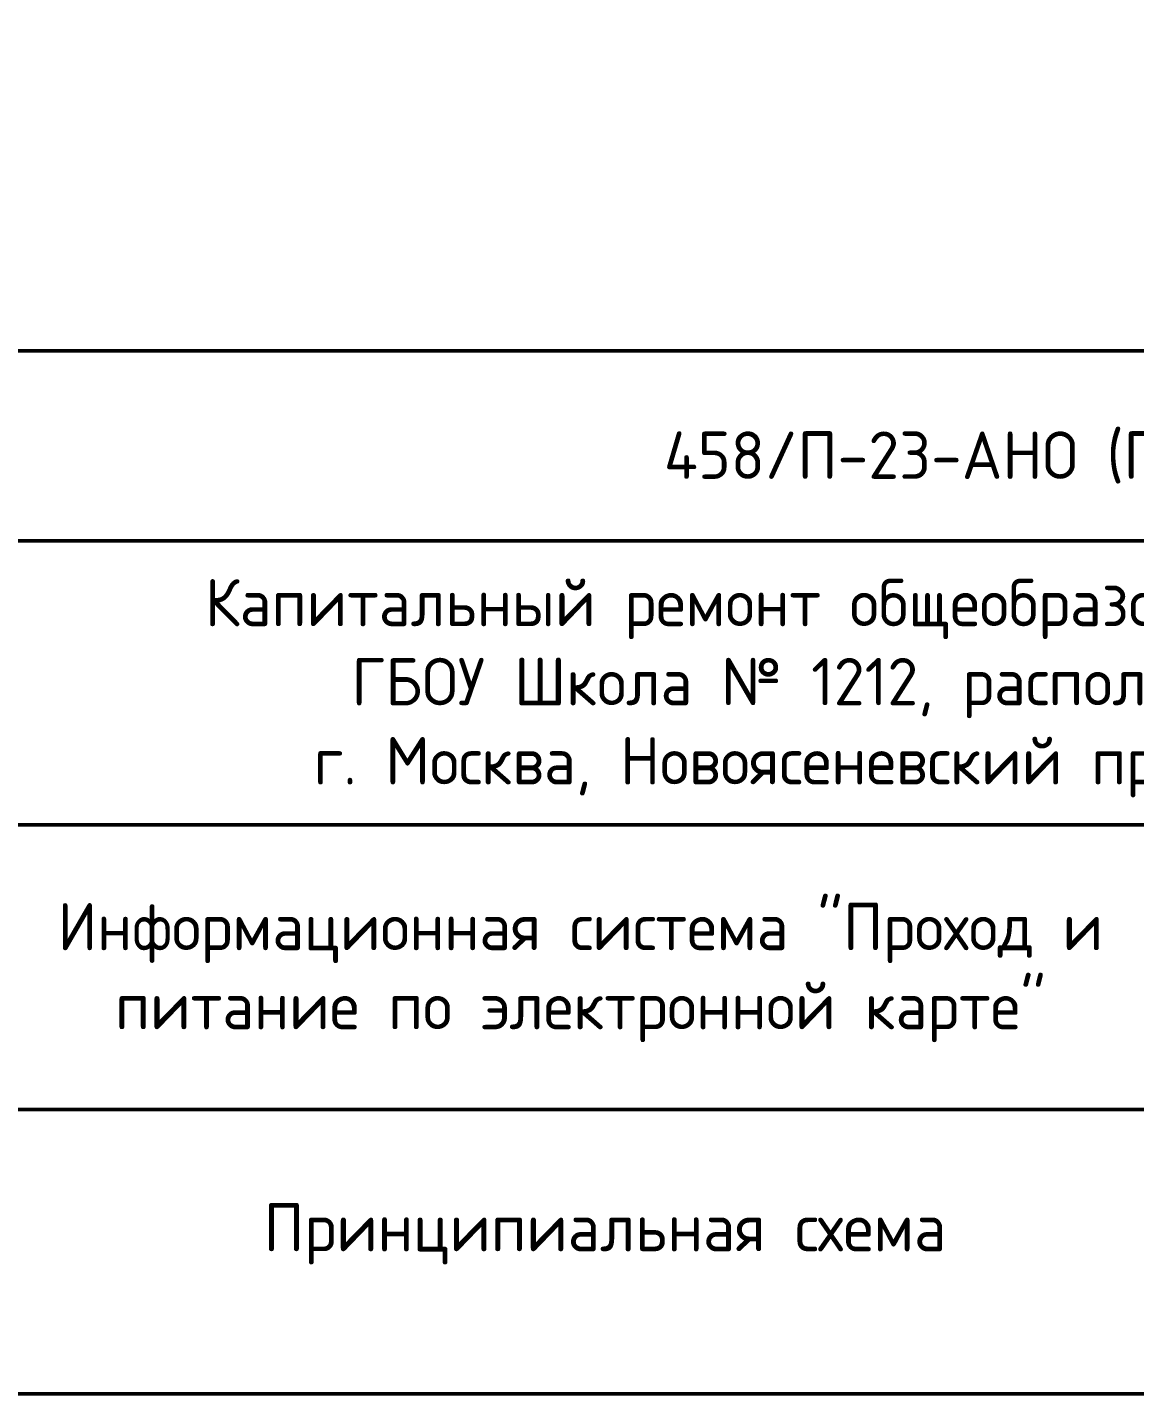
# Model space of a CAD drawing. Header units: millimetres. Extents: x -695119 to 412940, y -249585 to 622758.
# Drawn here: x 18.594 to 20.893, y 0.195 to 3.032 of the extents above; entities that cross this region are included whole.
import ezdxf

# ---------------------------------------------------------------- set-up
doc = ezdxf.new("R2010")
doc.units = ezdxf.units.MM
for name, color, linetype in [('PDF _050_основной', 7, 'Continuous'), ('PDF _СОТС', 7, 'Continuous'), ('PDF _Текст', 7, 'Continuous')]:
    doc.layers.add(name, color=color, linetype=linetype)
doc.styles.add('PDF ISOCPEUR Italic', font='')
doc.styles.get('PDF ISOCPEUR Italic').set_extended_font_data('GOST type B')

msp = doc.modelspace()

# ---------------------------------------------------------------- linework, layer by layer
at = {"layer": 'PDF _050_основной', "lineweight": 50}
msp.add_lwpolyline([(0.7917, 0.195), (23.1919, 0.195), (23.1919, 16.3355), (0.7917, 16.3355)], close=True, dxfattribs=at)
for points in [[(23.1919, 2.3602), (15.9088, 2.3602), (15.9088, 0.195)], [(18.4681, 1.966), (23.1919, 1.966)], [(15.9088, 1.3759), (23.1919, 1.3759)], [(18.4681, 0.7851), (23.1919, 0.7851)]]:
    msp.add_lwpolyline(points, dxfattribs=at)
at = {"layer": 'PDF _СОТС', "lineweight": 0}
msp.add_lwpolyline([(0.7917, 0.195), (23.1919, 0.195), (23.1919, 16.3355), (0.7917, 16.3355)], close=True, dxfattribs=at)

# ---------------------------------------------------------------- texts
at = {"layer": 'PDF _Текст', "lineweight": 15, "attachment_point": 7, "style": 'PDF ISOCPEUR Italic'}
for s, insert, char_height in [('458/П-23-АНО (ПСД)-ИОС5.11', (19.9158, 2.0741), 0.09842), ('Капитальный ремонт общеобразовательного учреждения', (18.9632, 1.7616), 0.09842), ('ГБОУ Школа № 1212, расположенного по адресу:', (19.2674, 1.5974), 0.09842), ('г. Москва, Новоясеневский проспект, д. 24, корп.3', (19.189, 1.4332), 0.09842), ('Информационная система "Проход и', (18.6573, 1.089), 0.09842), ('питание по электронной карте"', (18.7765, 0.9248), 0.09842), ('Принципиальная схема', (19.0849, 0.4633), 0.100005)]:
    msp.add_mtext(s, dxfattribs=dict(at, insert=insert, char_height=char_height))

doc.saveas('drawing.dxf')
